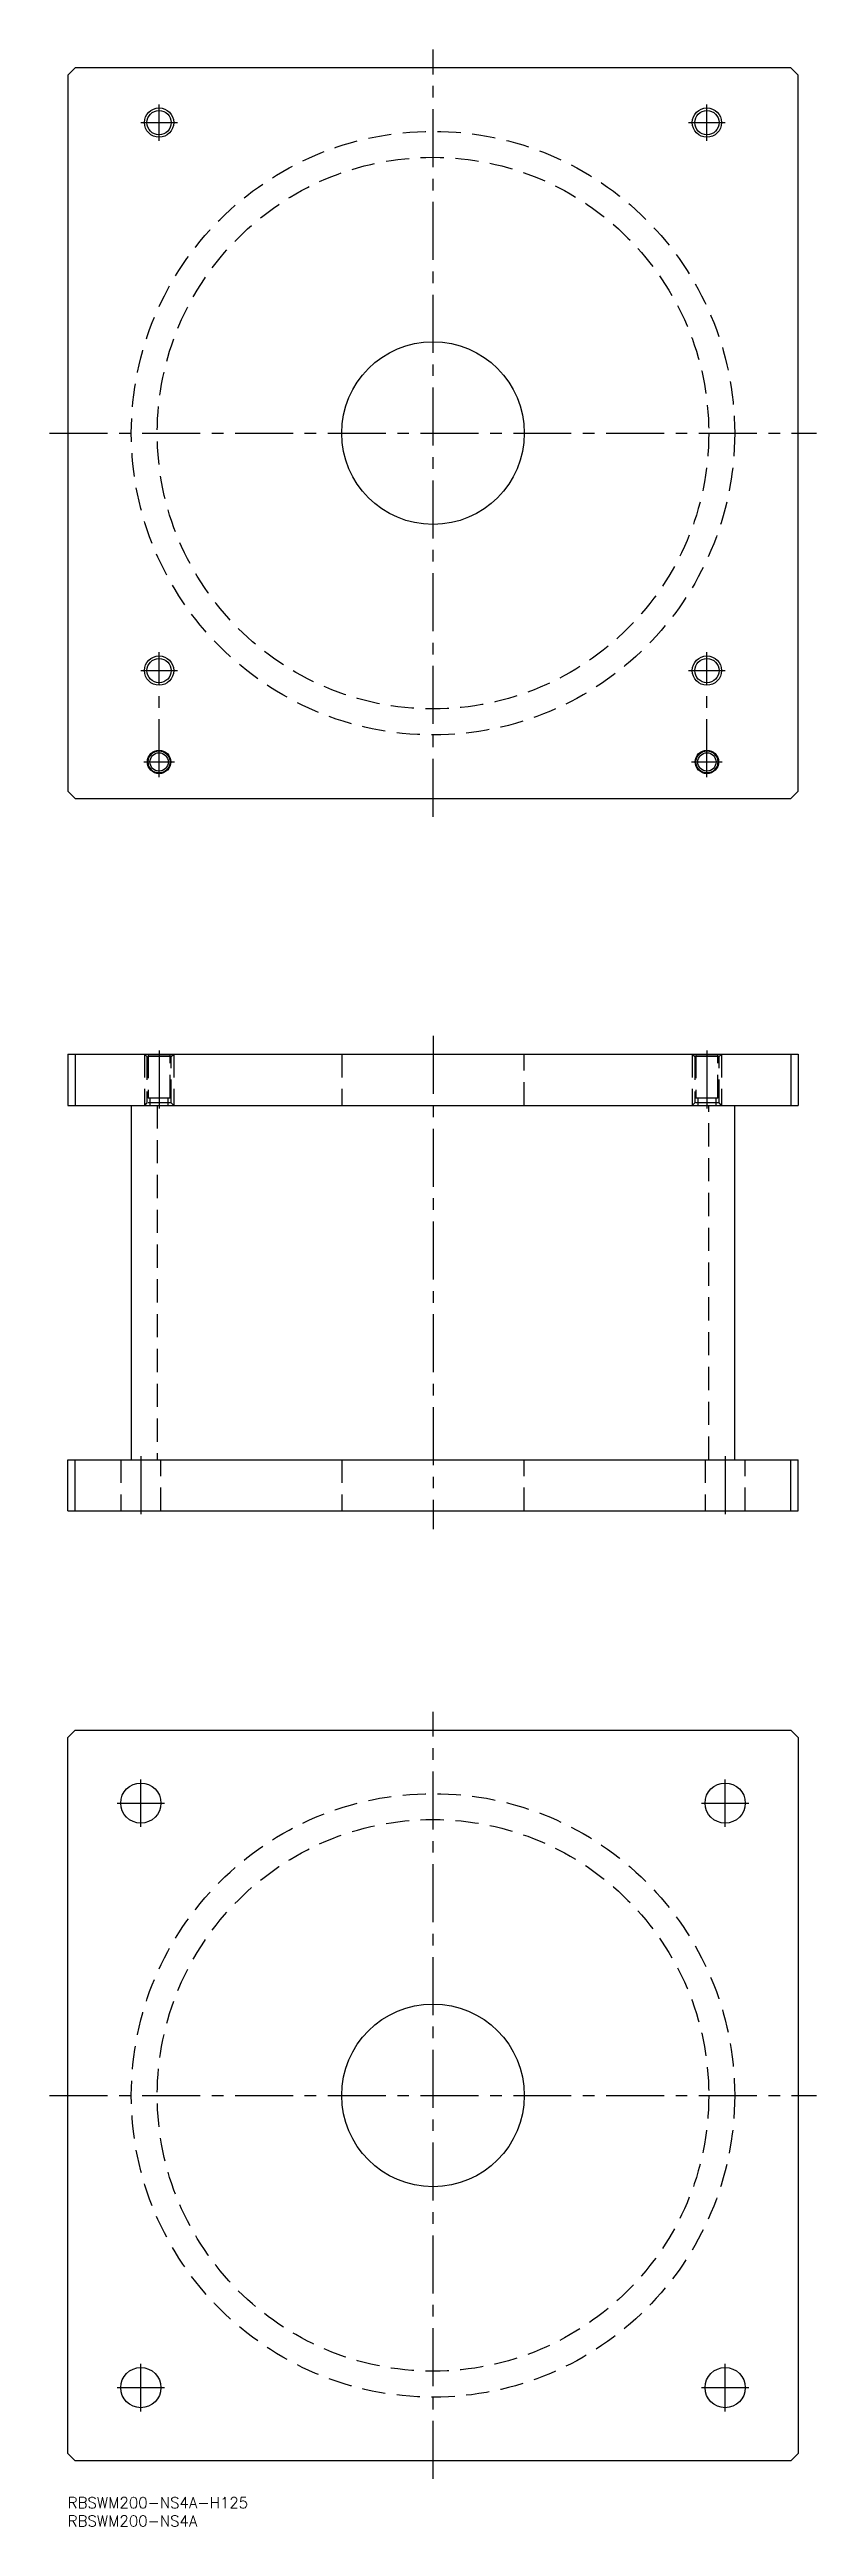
# Model space of a CAD drawing. Extents: x -5 to 205, y -8 to 670.
import ezdxf

# ---------------------------------------------------------------- set-up
doc = ezdxf.new("R2010")
doc.units = 0
doc.header["$LTSCALE"] = 0.5
doc.linetypes.add('CENTER', pattern=[50.8, 31.75, -6.35, 6.35, -6.35])
doc.linetypes.add('DASHED', pattern=[19.05, 12.7, -6.35])
for name, color, linetype in [('MSM_CENTER', 1, 'CENTER'), ('MSM_CONTINUOUS', 7, 'CONTINUOUS'), ('MSM_DASHED', 4, 'DASHED'), ('MSM_NARROW', 5, 'CONTINUOUS'), ('MSM_PART_NUMBER', 7, 'CONTINUOUS')]:
    doc.layers.add(name, color=color, linetype=linetype)
doc.styles.get("Standard").update_dxf_attribs({"font": 'txt.shx', "height": 3, "bigfont": 'bigfont.shx'})

msp = doc.modelspace()

# ---------------------------------------------------------------- linework, layer by layer
at = {"layer": 'MSM_CENTER'}
for p, q in [((100, 460), (100, 670)), ((25, 645), (25, 655)), ((175, 645), (175, 655)), ((20, 650), (30, 650)), ((170, 650), (180, 650)), ((-5, 565), (205, 565)), ((25, 470.8), (25, 505)), ((175, 470.8), (175, 505)), ((20, 500), (30, 500)), ((170, 500), (180, 500)), ((20.8, 475), (29.2, 475)), ((170.8, 475), (179.2, 475)), ((25, 396), (25, 380)), ((100, 400), (100, 265)), ((175, 396), (175, 380)), ((20, 285), (20, 269)), ((180, 285), (180, 269)), ((100, 5), (100, 215)), ((13.5, 190), (26.5, 190)), ((20, 183.5), (20, 196.5)), ((173.5, 190), (186.5, 190)), ((180, 183.5), (180, 196.5)), ((-5, 110), (205, 110)), ((20, 23.5), (20, 36.5)), ((180, 23.5), (180, 36.5)), ((13.5, 30), (26.5, 30)), ((173.5, 30), (186.5, 30))]:
    msp.add_line(p, q, dxfattribs=at)
at = {"layer": 'MSM_CONTINUOUS'}
for p, q in [((2, 665), (0, 663)), ((198, 665), (2, 665)), ((200, 663), (198, 665)), ((0, 663), (0, 467)), ((200, 467), (200, 663)), ((0, 467), (2, 465)), ((2, 465), (198, 465)), ((198, 465), (200, 467)), ((0, 395), (0, 381)), ((0, 395), (200, 395)), ((2, 395), (2, 381)), ((198, 395), (198, 381)), ((200, 395), (200, 381)), ((0, 381), (200, 381)), ((17.4, 381), (17.4, 284)), ((182.6, 284), (182.6, 381)), ((0, 270), (0, 284)), ((0, 284), (200, 284)), ((2, 270), (2, 284)), ((198, 270), (198, 284)), ((200, 270), (200, 284)), ((0, 270), (200, 270)), ((0, 208), (2, 210)), ((0, 12), (0, 208)), ((2, 210), (198, 210)), ((198, 210), (200, 208)), ((200, 208), (200, 12)), ((2, 10), (0, 12)), ((198, 10), (2, 10)), ((200, 12), (198, 10))]:
    msp.add_line(p, q, dxfattribs=at)
for centre, radius in [((25, 650), 3.3235), ((175, 650), 3.3235), ((100, 565), 25), ((25, 500), 3.3235), ((175, 500), 3.3235), ((25, 475), 3.2), ((25, 475), 3), ((25, 475), 2.5), ((175, 475), 3.2), ((175, 475), 3), ((175, 475), 2.5), ((20, 190), 5.5), ((180, 190), 5.5), ((100, 110), 25), ((20, 30), 5.5), ((180, 30), 5.5)]:
    msp.add_circle(centre, radius, dxfattribs=at)
at = {"layer": 'MSM_DASHED'}
for p, q in [((21, 395), (21.6765, 394.3235)), ((21, 395), (21, 381)), ((21.6765, 394.3235), (21.6765, 381.6765)), ((28.3235, 394.3235), (21.6765, 394.3235)), ((21.8, 395), (22, 394.8)), ((22, 394.8), (22, 383)), ((28, 394.8), (22, 394.8)), ((28, 394.8), (28.2, 395)), ((28, 383), (28, 394.8)), ((28.3235, 394.3235), (29, 395)), ((28.3235, 381.6765), (28.3235, 394.3235)), ((29, 395), (29, 381)), ((75, 395), (75, 381)), ((125, 381), (125, 395)), ((171, 395), (171.6765, 394.3235)), ((171, 395), (171, 381)), ((171.6765, 394.3235), (171.6765, 381.6765)), ((178.3235, 394.3235), (171.6765, 394.3235)), ((171.8, 395), (172, 394.8)), ((172, 394.8), (172, 383)), ((178, 394.8), (172, 394.8)), ((178, 394.8), (178.2, 395)), ((178, 383), (178, 394.8)), ((178.3235, 394.3235), (179, 395)), ((178.3235, 381.6765), (178.3235, 394.3235)), ((179, 395), (179, 381)), ((21.6765, 381.6765), (21, 381)), ((28.3235, 381.6765), (21.6765, 381.6765)), ((28, 383), (22, 383)), ((22.5, 383), (22.5, 381)), ((24.5, 381), (24.5, 284)), ((27.5, 381), (27.5, 383)), ((29, 381), (28.3235, 381.6765)), ((171.6765, 381.6765), (171, 381)), ((178.3235, 381.6765), (171.6765, 381.6765)), ((178, 383), (172, 383)), ((172.5, 383), (172.5, 381)), ((175.5, 284), (175.5, 381)), ((177.5, 381), (177.5, 383)), ((179, 381), (178.3235, 381.6765)), ((14.5, 284), (14.5, 270)), ((25.5, 270), (25.5, 284)), ((75, 284), (75, 270)), ((125, 270), (125, 284)), ((174.5, 284), (174.5, 270)), ((185.5, 270), (185.5, 284))]:
    msp.add_line(p, q, dxfattribs=at)
for centre, radius in [((100, 565), 82.6), ((100, 565), 75.5), ((100, 110), 82.6), ((100, 110), 75.5)]:
    msp.add_circle(centre, radius, dxfattribs=at)
at = {"layer": 'MSM_NARROW'}
for centre in [(25, 650), (175, 650), (25, 500), (175, 500)]:
    msp.add_circle(centre, 4, dxfattribs=at)

# ---------------------------------------------------------------- texts
at = {"layer": 'MSM_PART_NUMBER'}
for s, p in [('RBSWM200-NS4A-H125', (0, -3)), ('RBSWM200-NS4A', (0, -8))]:
    msp.add_text(s, height=3, dxfattribs=at).set_placement(p)

doc.saveas('drawing.dxf')
